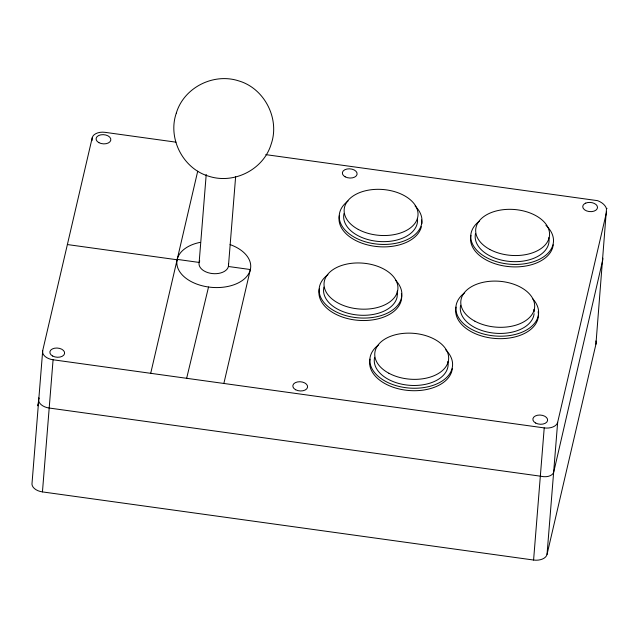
<?xml version="1.0" encoding="UTF-8"?>
<svg xmlns="http://www.w3.org/2000/svg" width="639" height="639" viewBox="0 0 639 639"><rect width="100%" height="100%" fill="white"/><g stroke="black" fill="none" stroke-linecap="round" stroke-linejoin="round"><path stroke-width="0.96" d="M175.997 142.17L105.076 132.337A11.374 7.061 4.6 0 0 92.232 137.704L42.701 350.627L32.07 482.757A12.253 7.612 4.6 0 0 42.446 491.902L533.589 560.036A11.901 7.388 4.6 0 0 547.032 554.42L595.923 344.229L606.499 208.833A17.269 10.727 4.6 0 0 597.641 200.67L265.792 154.63M42.446 491.902L53.077 359.773A12.253 7.612 4.6 0 1 42.701 350.627M91.992 140.644L92.232 137.704M199.2 261.75L206.221 174.463M235.639 176.612L228.411 266.495L250.352 269.538L223.858 383.464M397.562 291.136A37.022 22.996 4.6 0 1 338.151 303.062A37.022 22.996 4.6 0 1 347.241 263.995A37.022 22.996 4.6 0 1 397.562 291.136L397.075 297.263A37.022 22.996 4.6 0 1 355.252 314.739A37.022 22.996 4.6 0 1 323.917 287.111M533.589 560.036L544.22 427.906A11.901 7.388 4.6 0 0 557.663 422.291L606.555 212.1M547.032 554.42L557.663 422.291M38.596 402.897L37.917 405.813L38.899 397.889A10.863 6.789 12.2 0 0 49.195 408.033L540.338 476.167M150.7 373.32L197.715 171.196M186.652 378.304L208.53 287.015M540.85 476.51L541.369 476.311A9.641 5.991 4.6 0 0 553.773 471.878L602.673 260.353A17.285 10.735 4.6 0 0 602.809 258.18M606.595 208.37L607.05 208.434M177.203 259.386L199.144 262.437M67.375 244.553L177.107 259.769M53.077 359.773L544.22 427.906M595.867 340.962A17.269 10.727 4.6 0 1 595.923 344.229M230.056 244.577A37.022 22.996 4.6 0 1 242.021 280.713A37.022 22.996 4.6 0 1 183.824 276.479A37.022 22.996 4.6 0 1 200.031 242.397M228.45 264.091A14.809 9.202 4.6 0 1 212.316 273.564A14.809 9.202 4.6 0 1 199.735 260.896M452.3 368.615A41.471 25.76 4.6 0 1 406.668 390.285A41.471 25.76 4.6 0 1 370.045 359.15M447.899 361.434A37.022 22.996 4.6 0 1 410.781 385.389A37.022 22.996 4.6 0 1 374.63 357.297M445.71 349.813A41.471 25.76 4.6 0 1 437.603 383.544A41.471 25.76 4.6 0 1 382.322 379.422A41.471 25.76 4.6 0 1 378.671 344.82M538.126 311.736A41.471 25.76 4.6 0 1 496.559 338.566A41.471 25.76 4.6 0 1 456.07 307.095M534.1 313.701A37.022 22.996 4.6 0 1 493.356 333.047A37.022 22.996 4.6 0 1 460.663 305.25M533.924 309.388A37.022 22.996 4.6 0 1 534.188 311.976M532.391 298.437A41.471 25.76 4.6 0 1 523.006 331.785A41.471 25.76 4.6 0 1 468.06 327.192A41.471 25.76 4.6 0 1 464.697 292.774M401.388 293.597A41.471 25.76 4.6 0 1 359.821 320.435A41.471 25.76 4.6 0 1 319.332 288.964M397.178 291.248A37.022 22.996 4.6 0 1 397.442 293.836M395.645 280.297A41.471 25.76 4.6 0 1 386.268 313.653A41.471 25.76 4.6 0 1 331.322 309.052A41.471 25.76 4.6 0 1 327.951 274.634M553.214 244.801A41.471 25.76 4.6 0 1 507.582 266.471A41.471 25.76 4.6 0 1 470.959 235.336M548.813 237.62A37.022 22.996 4.6 0 1 511.695 261.575A37.022 22.996 4.6 0 1 475.544 233.483M545.946 225.351A41.471 25.76 4.6 0 1 539.132 259.442A41.471 25.76 4.6 0 1 483.523 255.8A41.471 25.76 4.6 0 1 479.585 221.006M421.365 226.693A41.471 25.76 4.6 0 1 374.526 246.263A41.471 25.76 4.6 0 1 339.429 215.327M421.492 219.96A41.471 25.76 4.6 0 1 421.764 223.826M417.419 218.466A37.022 22.996 4.6 0 1 379.486 241.526A37.022 22.996 4.6 0 1 344.022 213.474M415.094 205.998A41.471 25.76 4.6 0 1 406.995 239.729A41.471 25.76 4.6 0 1 351.706 235.607A41.471 25.76 4.6 0 1 348.055 200.997M176.34 113.015C167.426 138.343 183.042 168.848 208.929 176.284C234.058 184.439 263.611 169.543 271.168 144.11C280.074 118.782 264.466 88.27 238.571 80.841C213.45 72.686 183.896 87.583 176.34 113.015M585.691 203.122L584.31 203.897A7.404 4.601 4.6 0 0 589.07 211.541A7.404 4.601 4.6 0 0 596.986 205.654L596.035 204.552A7.404 4.601 4.6 0 0 585.691 203.122M345.172 176.827A7.404 4.601 4.6 0 0 357.049 174.439A7.404 4.601 4.6 0 0 346.985 169.015A7.404 4.601 4.6 0 0 345.172 176.827M535.682 423.05A7.404 4.601 4.6 0 0 547.559 420.67A7.404 4.601 4.6 0 0 537.495 415.238A7.404 4.601 4.6 0 0 535.682 423.05M295.641 389.75A7.404 4.601 4.6 0 0 307.527 387.37A7.404 4.601 4.6 0 0 297.462 381.938A7.404 4.601 4.6 0 0 295.641 389.75M98.901 142.665A7.404 4.601 4.6 0 0 110.779 140.276A7.404 4.601 4.6 0 0 100.714 134.853A7.404 4.601 4.6 0 0 98.901 142.665M52.67 356.043A7.404 4.601 4.6 0 0 64.555 353.663A7.404 4.601 4.6 0 0 54.491 348.231A7.404 4.601 4.6 0 0 52.67 356.043M388.871 373.24A37.022 22.996 4.6 0 0 448.282 361.323A37.022 22.996 4.6 0 0 397.961 334.181A37.022 22.996 4.6 0 0 388.871 373.24M474.897 321.193A37.022 22.996 4.6 0 0 534.308 309.276A37.022 22.996 4.6 0 0 483.987 282.134A37.022 22.996 4.6 0 0 474.897 321.193M489.786 249.426A37.022 22.996 4.6 0 0 549.197 237.508A37.022 22.996 4.6 0 0 498.867 210.367A37.022 22.996 4.6 0 0 489.786 249.426M358.255 229.417A37.022 22.996 4.6 0 0 417.666 217.5A37.022 22.996 4.6 0 0 367.345 190.358A37.022 22.996 4.6 0 0 358.255 229.417"/></g></svg>
